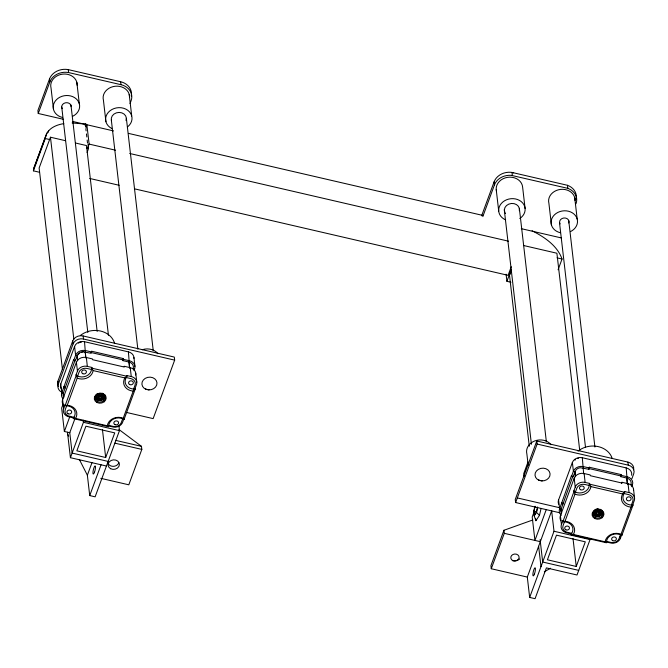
<?xml version="1.0" encoding="UTF-8"?>
<svg xmlns="http://www.w3.org/2000/svg" width="668" height="668" viewBox="0 0 668 668"><rect width="100%" height="100%" fill="white"/><g stroke="black" fill="none" stroke-linecap="round" stroke-linejoin="round"><path stroke-width="1" d="M91.533 369.488L91.75 367.392L86.372 366.198A7.949 6.68 -6.6 0 0 77.814 370.256L76.018 374.965L77.613 376.084L79.041 372.201A6.354 5.344 -6.6 0 1 86.99 368.435L91.533 369.488L91.792 368.11M575.399 492.107L573.862 490.846L573.946 491.615L577.052 492.658A9.277 7.799 -6.6 0 0 588.967 487.014L589.543 483.415L589.326 485.511L584.784 484.459A6.354 5.344 -6.6 0 0 576.826 488.225L575.399 492.107L573.804 490.988L575.599 486.279A7.949 6.68 -6.6 0 1 584.158 482.221L589.702 483.448M66.675 405.818L65.247 409.701A6.354 5.344 -6.6 0 0 69.397 416.273L73.939 417.325L73.38 417.842L67.869 416.515A7.949 6.68 -6.6 0 1 63.402 409.434L65.08 404.699M561.437 524.605L561.187 525.457A7.949 6.68 -6.6 0 0 565.654 532.538L571.165 533.866L571.725 533.348L567.19 532.296A6.354 5.344 -6.6 0 1 563.04 525.724L564.46 521.842L562.874 520.723L561.437 524.605L560.41 515.738L574.196 478.238A7.949 6.68 -6.6 0 1 584.141 473.529L590.195 474.931L590.287 475.7L622.067 483.056L621.975 482.288L628.029 483.69A7.949 6.68 -6.6 0 1 633.573 490.17M39.429 172.244L33.4 170.849L33.934 167.977L45.825 135.662C48.33 128.147 56.538 124.732 63.786 123.647M33.4 170.849L45.29 138.526L45.825 135.662M126.336 377.545L126.72 375.491L132.231 376.819A7.949 6.68 -6.6 0 1 136.698 383.891L135.019 388.626L133.6 389.043L135.028 385.169A6.354 5.344 -6.6 0 0 130.878 378.597L126.336 377.545L126.887 375.525L125.617 378.956A9.277 7.799 -6.6 0 0 131.838 388.809L135.161 389.252L124.123 419.27L121.017 418.226A9.277 7.799 -6.6 0 0 109.093 423.879L108.433 426.702L73.305 418.569L73.213 417.801L73.939 417.325M589.577 484.141L589.326 485.511L589.543 483.415M624.254 492.884L624.513 491.514L630.024 492.842A7.949 6.68 -6.6 0 1 634.491 499.915L632.805 504.649L631.394 505.066L632.821 501.192A6.354 5.344 -6.6 0 0 628.663 494.621L624.129 493.568L624.672 491.548L623.403 494.988A9.277 7.799 -6.6 0 0 629.623 504.833L632.947 505.275L621.908 535.293L618.802 534.25A9.277 7.799 -6.6 0 0 606.886 539.903L606.227 542.725L571.09 534.592L570.998 533.824L571.725 533.348M534.826 506.736L533.69 511.571L534.183 515.846L535.895 520.714L539.46 515.354L541.097 508.373M537.59 506.995L536.437 511.922L534.383 514.995L533.941 511.195L535.093 506.277M534.183 515.846L536.487 512.389L537.623 507.555M63.761 397.201A6.354 5.344 -6.6 0 1 63.335 393.135L75.133 360.044L75.217 360.812L73.705 360.461L73.622 359.693L61.815 392.784A7.949 6.68 -6.6 0 0 62.892 398.604M572.559 477.035L561.12 509.158A6.354 5.344 -6.6 0 0 561.546 513.224M75.217 360.812L78.315 353.764A6.354 5.344 -6.6 0 1 82.615 351.727L91.132 353.272L91.516 351.209L123.296 358.566L122.912 360.628L128.966 362.031A6.354 5.344 -6.6 0 1 133.308 367.918M561.329 515.287A7.949 6.68 -6.6 0 1 559.609 508.807L571.407 475.716L571.499 476.484L573.01 476.835L576.1 469.796A6.354 5.344 -6.6 0 1 580.409 467.75L588.917 469.295L589.31 467.233L621.081 474.589L620.697 476.651L626.751 478.054A6.354 5.344 -6.6 0 1 630.901 484.626L632.412 484.976L631.778 486.705M564.46 521.842L562.815 520.865L562.907 521.633L566.23 522.084A9.277 7.799 -6.6 0 1 572.451 531.928L571.09 534.592L573.328 534.442L605.108 541.798L606.227 542.725L606.135 541.957L611.512 543.151A7.949 6.68 -6.6 0 0 620.079 539.093L621.866 534.383M131.237 96.108A15.514 13.043 -6.6 0 0 120.624 81.738L68.236 69.614A15.539 13.059 -6.6 0 0 49.507 78.974L37.901 110.529L38.243 113.477L63.577 119.347M38.243 113.477L49.849 81.922L49.507 78.974M46.977 133.016L33.934 167.977M48.004 132.573L48.731 130.619M65.472 140.689L50.459 137.216L39.136 168.002L62.408 369.112M85.137 125.617L85.838 123.705M85.713 126.594L86.414 124.682M87.717 147.912L89.12 144.088L86.882 124.741M87.082 152.454L88.518 148.538L88.034 144.363M130.043 103.59L131.095 100.726A15.514 13.043 -6.6 0 0 120.966 84.686L120.624 81.738M57.715 384.868A8.325 6.997 -6.6 0 1 57.899 381.236L72.728 340.905A8.325 6.997 -6.6 0 1 83.149 335.971L174.306 357.071L174.657 360.127L153.147 418.619L126.469 412.44M61.723 392.191A8.325 6.997 -6.6 0 1 58.25 384.284L73.088 343.962L72.728 340.905M133.959 358.357A7.949 6.68 -6.6 0 0 128.465 351.886L84.477 341.699A7.949 6.68 -6.6 0 0 74.599 346.383L60.78 383.966A7.949 6.68 -6.6 0 0 61.331 389.001M73.705 360.461L75.609 355.292L74.582 346.425M63.159 404.8A7.949 6.68 -6.6 0 1 62.617 399.714L76.411 362.215A7.949 6.68 -6.6 0 1 86.356 357.505L92.409 358.908L92.501 359.676L124.273 367.033L124.19 366.264L130.243 367.667A7.949 6.68 -6.6 0 1 135.671 375.024M63.059 404.224L61.648 408.048L64.362 431.47L69.764 432.722L75.075 418.285M108.183 425.9L108.433 426.702L107.314 425.775L75.542 418.418A10.863 9.127 -6.6 0 0 67.234 405.267L77.221 378.121L76.068 374.823L77.613 376.084M64.362 431.47L69.99 416.156M106.454 466.039L70.424 457.697L83.442 422.293L83.199 420.222M122.912 360.628L123.296 358.566M118.871 425.458L119.472 430.635L95.132 496.825L89.729 495.572L87.366 475.215L91.967 462.707M128.415 351.877L129.65 367.968M133.992 370.682L134.627 368.953A7.949 6.68 -6.6 0 0 129.442 360.737L123.388 359.334M89.729 495.572L101.052 464.794M105.678 457.505L114.737 432.881L85.913 426.209L76.853 450.833L105.678 457.505L102.438 429.516M107.314 425.775A10.863 9.127 -6.6 0 1 123.229 418.235L133.216 391.081L135.161 389.252L135.07 388.484L133.6 389.043M124.081 418.36L122.286 423.069A7.949 6.68 -6.6 0 1 113.727 427.128L108.35 425.933M118.937 429.499L141.474 446.349L141.825 449.405L128.807 484.809L100.784 478.321M481.62 215.797L494.12 181.821A15.406 12.951 -6.6 0 1 510.945 172.294L513.65 172.828M482.797 216.616L494.47 184.869L494.12 181.821M511.254 266.724L508.089 275.333L134.385 188.802M510.945 282.247L506.92 281.32L511.245 269.563M509.901 274.707L510.962 271.818M558.081 269.78L562.047 259.009C557.246 245.482 544.303 237.031 532.104 230.761M527.97 462.089L523.729 473.629L524.079 476.685M532.805 519.971L503.939 530.275L490.922 565.679L491.272 568.735L527.303 577.077L529.666 597.434L535.068 598.687L546.391 567.9L577.018 574.998L590.036 539.594L554.006 531.252L551.609 510.577M633.623 469.813A8.325 6.997 -6.6 0 0 627.937 462.106L536.78 440.997L515.262 499.489L515.621 502.545L559.659 512.74M491.272 568.735L504.298 533.331L503.939 530.275M515.621 502.545L537.13 444.053L536.78 440.997M533.982 512.189L532.212 517.007L534.926 540.42L546.24 509.634M527.303 577.077L551.651 510.886M558.698 504.24A7.949 6.68 -6.6 0 1 558.565 499.99L572.384 462.406A7.949 6.68 -6.6 0 1 582.271 457.722L626.25 467.909A7.949 6.68 -6.6 0 1 631.636 475.257M571.499 476.484L573.394 471.316L572.376 462.448M529.666 597.434L554.006 531.252M565.028 521.29L575.014 494.145L573.946 491.615L562.907 521.633L565.028 521.29A10.863 9.127 -6.6 0 1 573.328 534.442M588.917 469.295L589.31 467.233M576.242 566.464L585.302 541.84L556.477 535.16L547.418 559.792L576.242 566.464L573.01 538.55M620.697 476.651L621.081 474.589M621.499 483.582L621.975 482.288M626.2 467.901L627.436 483.991M631.961 478.572L633.723 473.771A8.325 6.997 -6.6 0 0 628.287 465.162L627.937 462.106M620.455 534.809L619.027 538.684A6.354 5.344 -6.6 0 1 611.07 542.458L606.536 541.406L605.968 541.923M605.108 541.798A10.863 9.127 -6.6 0 1 621.015 534.258L631.001 507.104L632.947 505.275L632.855 504.507L631.394 505.066M129.442 360.737L128.866 362.006L129.55 367.943M621.173 475.357L627.227 476.76L626.651 478.029L627.344 483.966M77.438 371.082L76.411 362.215M575.223 487.106L574.196 478.238M620.43 538.308L620.221 536.295M606.135 541.957L606.536 541.406M77.221 378.121A10.863 9.127 -6.6 0 0 93.136 370.581L124.916 377.938L126.978 376.293L91.842 368.16L91.917 367.425M622.701 493.961L624.764 492.316L589.627 484.183L590.921 486.605L622.701 493.961A10.863 9.127 -6.6 0 0 631.001 507.104M544.311 571.775L550.557 568.243M77.972 354.174L79.709 353.347M81.454 352.52L83.191 351.694M67.234 405.267L65.122 405.61L65.03 404.841M75.542 418.418L73.305 418.569L74.666 415.905A9.277 7.799 -6.6 0 0 68.445 406.052L65.122 405.61L76.16 375.591L79.267 376.635A9.277 7.799 -6.6 0 0 91.182 370.99L91.842 368.16L93.136 370.581M72.144 122.962L85.696 124.098L86.155 128.072M87.333 366.365L86.356 357.505M585.118 482.388L584.141 473.529M149.114 389.895L145.39 389.035M576.008 203.748A15.439 12.976 -6.6 0 0 567.833 188.351L511.296 175.35A15.406 12.951 -6.6 0 0 494.47 184.869M576.1 199.173A15.439 12.976 -6.6 0 0 567.474 185.295L511.989 172.444L512.339 175.5M49.849 81.922A15.539 13.059 -6.6 0 1 68.579 72.561L120.966 84.686M128.398 133.366L482.805 215.422M72.695 121.459L113.56 130.92M521.316 228.673L561.27 237.917M89.12 144.088L115.522 150.2M129.742 153.49L508.523 241.19M523.871 245.582L556.903 253.23L579.749 450.683M75.476 143.01L86.489 145.557L108.441 335.261M45.29 138.526L49.298 139.453M86.673 148.112L88.518 148.538M557.029 257.848L562.047 259.009M89.704 178.456L119.154 185.278M73.088 343.962A8.325 6.997 -6.6 0 1 83.5 339.018L174.657 360.127M537.13 444.053L628.287 465.162M91.608 351.978L85.554 350.575A7.949 6.68 -6.6 0 0 75.609 355.292L77.087 355.727M91.04 352.504L122.82 359.86M589.393 468.001L583.339 466.598A7.949 6.68 -6.6 0 0 573.394 471.316L574.872 471.75L575.449 476.693M588.834 468.527L620.605 475.883M75.609 355.292L77.121 355.643L77.655 360.67M133.116 368.602L134.627 368.953M573.394 471.316L574.914 471.666L575.482 476.61M538.483 480.05L542.216 480.918M63.635 386.847L65.147 387.198M63.719 387.615L65.239 387.966M561.421 502.87L562.932 503.221M561.512 503.639L563.024 503.989M517.316 497.927L559.943 507.797M63.335 393.135L61.815 392.784L60.796 383.925M533.941 511.195L536.646 511.822M108.742 425.382L113.284 426.434A6.354 5.344 -6.6 0 0 121.242 422.66L122.67 418.786L124.031 418.502L124.123 419.27L123.229 418.235M83.442 422.293L119.472 430.635M115.447 440.321L141.474 446.349M114.804 443.143L141.825 449.405M504.298 533.331L540.328 541.673M108.149 461.421L72.119 453.079L69.722 432.346M578.713 570.38L542.683 562.03L540.095 539.635M629.056 492.558L628.029 483.69M601.45 516.823L602.035 517.758M103.657 400.8L104.25 401.735M536.487 512.389L539.46 515.354M621.015 534.258L621.908 535.293L621.816 534.525M67.71 434.284L68.654 436.129M79.367 459.509L87.366 475.215M633.548 489.302L634.575 498.161M574.714 197.603L577.194 219.087M567.474 185.295L567.833 188.351M568.718 220.599L594.912 447.026M559.5 222.636L585.46 447.001M582.312 457.739L583.657 473.846M551.392 224.807L548.904 203.322A13.243 11.131 -6.6 0 1 560.644 189.395A13.243 11.131 -6.6 0 1 575.014 200.492M572.919 476.067L573.01 476.835M561.145 509.074L561.604 513.032M561.579 513.116L561.12 509.158L559.609 508.807L558.582 499.948M525.106 208.566L522.618 187.082A13.251 11.139 -6.6 0 0 507.638 177.329A13.251 11.139 -6.6 0 0 496.449 190.964M519.345 208.299L546.366 441.79M504.282 209.727L531.419 444.253M509.55 275.667L529.281 446.249M535.678 518.819L535.895 520.714M538.625 546.29L540.988 566.648M506.094 274.189L506.92 281.32M528.171 465.187L526.877 453.99A13.293 11.172 -6.6 0 1 534.742 440.947A13.293 11.172 -6.6 0 1 551.008 444.721M496.224 189.587L498.712 211.071M126.369 118.311L153.264 350.775M111.306 119.747L137.842 349.105M133.934 357.48L134.961 366.348M135.763 373.278L136.79 382.138M130.243 367.667L131.262 376.535M85.871 128.84L86.105 130.878M86.456 133.926L86.815 136.982M87.166 140.038L87.516 143.094M68.236 69.614L68.579 72.561M70.958 105.01L97.152 331.445M61.74 107.055L87.817 332.447M84.527 341.715L85.763 357.806M85.178 351.886L85.863 357.823M83.149 335.971L83.5 339.018M50.459 137.216L73.847 339.361M63.36 393.051L63.794 397.093M67.476 432.246L70.424 457.697M62.617 399.714L63.644 408.582M57.899 381.236L58.25 384.284M129.225 94.455L131.713 115.94M105.911 121.659L103.423 100.175A13.243 11.131 -6.6 0 1 115.163 86.247A13.243 11.131 -6.6 0 1 129.534 97.353M76.837 82.331L79.325 103.816M53.523 109.527L51.035 88.042A13.243 11.131 -6.6 0 1 62.775 74.115A13.243 11.131 -6.6 0 1 77.146 85.22M80.294 335.536A20.817 17.493 -6.6 0 1 114.62 343.477M560.335 232.723A13.243 11.131 -6.6 0 1 553.137 216.34A13.243 11.131 -6.6 0 1 574.029 214.077A13.243 11.131 -6.6 0 1 570.414 231.629M560.11 223.93A4.726 3.975 -6.6 0 1 563.875 217.993A4.726 3.975 -6.6 0 1 568.802 222.987M505.651 219.864A13.251 11.139 -6.6 0 1 501.292 203.515A13.251 11.139 -6.6 0 1 521.274 201.611A13.251 11.139 -6.6 0 1 519.788 218.519M504.749 212.09A7.565 6.363 -6.6 0 1 511.362 203.481A7.565 6.363 -6.6 0 1 519.345 210.704M505.567 213.501A7.565 6.363 -6.6 0 1 505.108 212.816M62.458 117.443A13.243 11.131 -6.6 0 1 55.269 101.06A13.243 11.131 -6.6 0 1 76.16 98.797A13.243 11.131 -6.6 0 1 72.536 116.357M62.241 108.65A4.726 3.975 -6.6 0 1 65.397 102.814A4.726 3.975 -6.6 0 1 71.142 106.68M111.723 128.448A13.243 11.131 -6.6 0 1 108.316 112.374A13.243 11.131 -6.6 0 1 127.73 110.27A13.243 11.131 -6.6 0 1 127.747 126.72M111.439 120.432A7.565 6.363 -6.6 0 1 119.129 112.424A7.565 6.363 -6.6 0 1 126.018 120.465M560.945 520.823A7.949 6.68 -6.6 0 1 560.41 515.738M627.227 476.76A7.949 6.68 -6.6 0 1 632.412 484.976M590.921 486.605A10.863 9.127 -6.6 0 1 575.014 494.145M574.981 460.16A6.354 5.344 -6.6 0 1 575.557 459.634M577.67 458.473A6.354 5.344 -6.6 0 1 578.471 458.248M599.897 509.225A3.975 3.34 -6.6 0 1 601.559 512.999M595.647 515.02A3.975 3.34 -6.6 0 1 595.94 509.216M596.666 508.882A5.962 5.01 -6.6 0 1 598.211 508.715M602.92 512.131A5.169 4.342 -6.6 0 1 598.227 516.439A5.169 4.342 -6.6 0 1 592.741 513.233M599.238 511.997A1.586 1.336 -6.6 0 1 597.768 514.001A1.586 1.336 -6.6 0 1 596.499 511.989M596.766 511.713A1.586 1.336 -6.6 0 1 597.493 511.362M598.311 511.371A1.586 1.336 -6.6 0 1 599.004 511.713M600.975 512.356A3.181 2.672 -6.6 0 1 600.908 513.742M599.346 515.37A3.181 2.672 -6.6 0 1 598.57 515.638M594.787 513.734A3.181 2.672 -6.6 0 1 594.854 512.348M600.215 511.154A3.181 2.672 -6.6 0 1 600.691 511.713M133.216 391.081A10.863 9.127 -6.6 0 1 124.916 377.938M78.415 343.143A6.354 5.344 -6.6 0 1 79.125 342.759M79.884 342.45A6.354 5.344 -6.6 0 1 81.504 342.091M105.018 394.98A5.169 4.342 -6.6 0 1 101.102 400.307A5.169 4.342 -6.6 0 1 94.956 397.209M96.468 397.761A3.975 3.34 -6.6 0 1 97.303 393.719M102.112 393.201A3.975 3.34 -6.6 0 1 103.949 396.107M101.219 395.69A1.586 1.336 -6.6 0 1 100.784 397.802A1.586 1.336 -6.6 0 1 98.497 396.976M98.53 396.283A1.586 1.336 -6.6 0 1 98.973 395.69M102.237 398.921A3.181 2.672 -6.6 0 1 101.561 399.347M103.189 396.333A3.181 2.672 -6.6 0 1 103.264 397.026M58.458 386.563A8.325 6.997 -6.6 0 1 58.024 385.737M142.184 349.74A13.293 11.172 -6.6 0 1 157.915 353.706M118.795 462.815A5.678 4.768 -6.6 0 1 113.151 466.347A5.678 4.768 -6.6 0 1 107.865 462.79M519.704 558.982A7.565 6.363 -6.6 0 1 512.331 560.611M578.054 451.117A20.817 17.493 -6.6 0 1 612.113 458.19M146.15 389.369A7.565 6.363 -6.6 0 0 156.972 382.806A7.565 6.363 -6.6 0 0 145.198 378.389A7.565 6.363 -6.6 0 0 146.15 389.369M539.243 480.384A7.565 6.363 -6.6 0 0 550.073 473.821A7.565 6.363 -6.6 0 0 538.299 469.404A7.565 6.363 -6.6 0 0 539.243 480.384M580.567 489.719A2.388 2.004 -6.6 0 0 584.216 487.991A2.388 2.004 -6.6 0 0 580.742 486.246A2.388 2.004 -6.6 0 0 580.567 489.719M612.74 540.663A2.388 2.004 -6.6 0 0 616.389 538.934A2.388 2.004 -6.6 0 0 612.915 537.189A2.388 2.004 -6.6 0 0 612.74 540.663M627.477 500.582A2.388 2.004 -6.6 0 0 631.135 498.854A2.388 2.004 -6.6 0 0 627.653 497.101A2.388 2.004 -6.6 0 0 627.477 500.582M565.821 529.808A2.388 2.004 -6.6 0 0 569.478 528.071A2.388 2.004 -6.6 0 0 565.996 526.326A2.388 2.004 -6.6 0 0 565.821 529.808M594.821 518.543A5.962 5.01 -6.6 0 0 603.955 514.21A5.962 5.01 -6.6 0 0 595.263 509.843A5.962 5.01 -6.6 0 0 594.821 518.543M596.223 515.746A3.181 2.672 -6.6 0 0 601.091 513.433A3.181 2.672 -6.6 0 0 596.457 511.103A3.181 2.672 -6.6 0 0 596.223 515.746M595.756 515.938A3.975 3.34 -6.6 0 0 601.843 513.057A3.975 3.34 -6.6 0 0 596.048 510.143A3.975 3.34 -6.6 0 0 595.756 515.938M595.196 517.5A5.169 4.342 -6.6 0 0 603.112 513.75A5.169 4.342 -6.6 0 0 595.572 509.96A5.169 4.342 -6.6 0 0 595.196 517.5M596.883 514.669A1.904 1.603 -6.6 0 0 599.806 513.283A1.904 1.603 -6.6 0 0 597.025 511.88A1.904 1.603 -6.6 0 0 596.883 514.669M597.058 514.435A1.586 1.336 -6.6 0 0 599.488 513.283A1.586 1.336 -6.6 0 0 597.175 512.114A1.586 1.336 -6.6 0 0 597.058 514.435M82.782 373.696A2.388 2.004 -6.6 0 0 86.431 371.967A2.388 2.004 -6.6 0 0 82.957 370.214A2.388 2.004 -6.6 0 0 82.782 373.696M114.946 424.639A2.388 2.004 -6.6 0 0 118.603 422.911A2.388 2.004 -6.6 0 0 115.121 421.157A2.388 2.004 -6.6 0 0 114.946 424.639M129.692 384.559A2.388 2.004 -6.6 0 0 133.341 382.831A2.388 2.004 -6.6 0 0 129.868 381.077A2.388 2.004 -6.6 0 0 129.692 384.559M68.036 413.776A2.388 2.004 -6.6 0 0 71.693 412.047A2.388 2.004 -6.6 0 0 68.211 410.302A2.388 2.004 -6.6 0 0 68.036 413.776M97.035 402.52A5.962 5.01 -6.6 0 0 106.17 398.186A5.962 5.01 -6.6 0 0 97.47 393.819A5.962 5.01 -6.6 0 0 97.035 402.52M98.438 399.723A3.181 2.672 -6.6 0 0 103.306 397.41A3.181 2.672 -6.6 0 0 98.672 395.08A3.181 2.672 -6.6 0 0 98.438 399.723M97.962 399.915A3.975 3.34 -6.6 0 0 104.058 397.034A3.975 3.34 -6.6 0 0 98.254 394.12A3.975 3.34 -6.6 0 0 97.962 399.915M97.403 401.476A5.169 4.342 -6.6 0 0 105.319 397.727A5.169 4.342 -6.6 0 0 97.787 393.936A5.169 4.342 -6.6 0 0 97.403 401.476M99.114 398.796A1.904 1.603 -6.6 0 0 102.037 397.41A1.904 1.603 -6.6 0 0 99.256 396.015A1.904 1.603 -6.6 0 0 99.114 398.796M99.098 398.646A1.904 1.603 -6.6 0 0 102.02 397.26A1.904 1.603 -6.6 0 0 99.24 395.857A1.904 1.603 -6.6 0 0 99.098 398.646M99.265 398.412A1.586 1.336 -6.6 0 0 101.703 397.26A1.586 1.336 -6.6 0 0 99.382 396.091A1.586 1.336 -6.6 0 0 99.265 398.412M110.713 468.752A5.678 4.768 -6.6 0 0 119.405 464.627A5.678 4.768 -6.6 0 0 111.13 460.469A5.678 4.768 -6.6 0 0 110.713 468.752M94.472 472.243A4.167 0.885 -77 0 0 95.157 465.947A4.167 0.885 -77 0 0 93.002 471.817A4.167 0.885 -77 0 0 94.472 472.243M512.723 560.544A4.167 3.499 -6.6 0 0 519.103 557.521A4.167 3.499 -6.6 0 0 513.032 554.465A4.167 3.499 -6.6 0 0 512.723 560.544M534.408 574.104A4.167 0.885 -77 0 0 535.093 567.808A4.167 0.885 -77 0 0 532.939 573.678A4.167 0.885 -77 0 0 534.408 574.104"/></g></svg>
